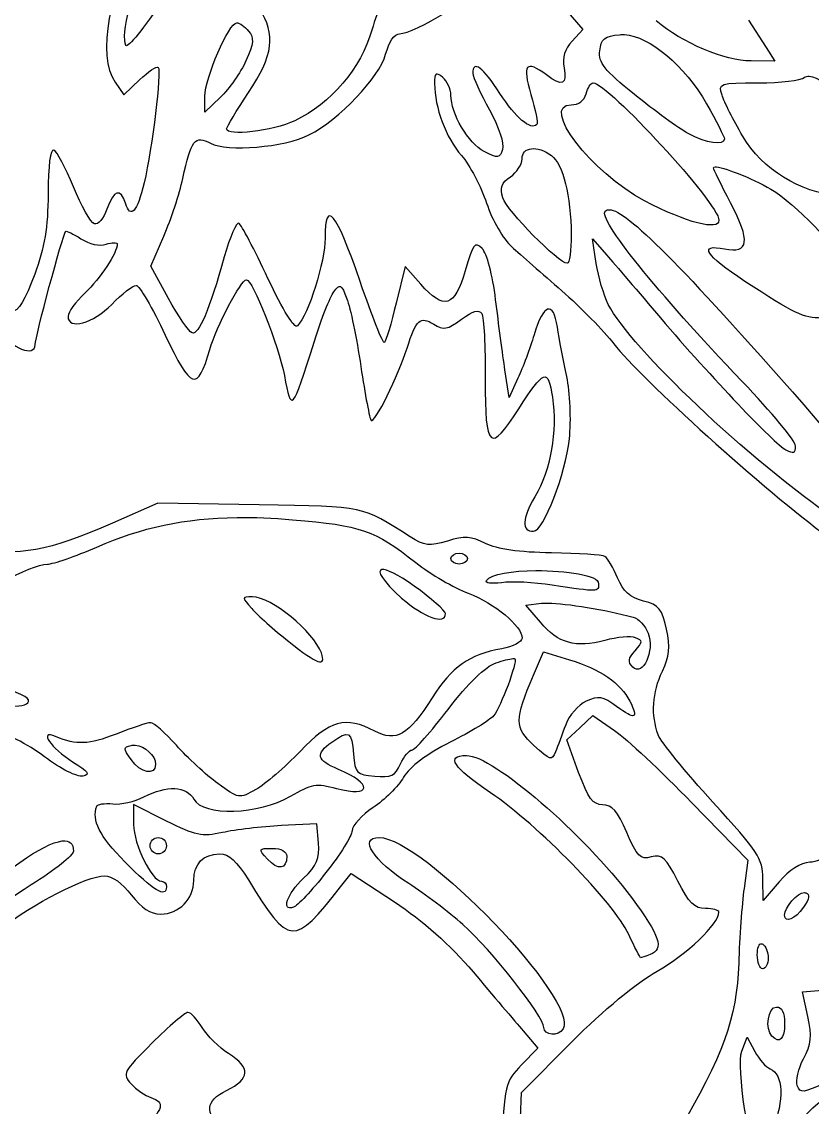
# Model space of a CAD drawing. Extents: x 18 to 597, y 6 to 390.
# Drawn here: x 101.44 to 134.48, y 133.02 to 178.42 of the extents above; entities that cross this region are included whole.
import ezdxf

# ---------------------------------------------------------------- set-up
doc = ezdxf.new("R2010")
doc.units = 0
doc.layers.add('Layer_1', color=7, linetype='CONTINUOUS')

msp = doc.modelspace()

# ---------------------------------------------------------------- linework, layer by layer
at = {"layer": 'Layer_1', "color": 7}
for points in [[(124.176124, 178.913633), (124.898215, 178.091218), (124.443465, 177.602291)], [(131.814866, 178.485889), (132.553493, 177.342669), (132.922809, 176.771059), (131.925108, 176.773263)], [(110.421649, 178.371786), (110.421649, 178.371786)], [(126.631787, 177.875693), (126.631787, 177.875693)], [(105.340548, 175.888564), (105.709311, 175.362152), (106.367461, 175.992743)], [(125.31769, 175.856041), (125.31769, 175.856041)], [(134.357621, 176.134405), (134.357621, 176.134405)], [(109.746963, 175.258525), (109.088259, 174.627383), (109.090466, 175.298762)], [(122.741862, 173.10272), (122.741862, 173.10272)], [(130.41974, 172.341493), (130.41974, 172.341493)], [(126.007261, 170.555004), (126.007261, 170.555004)], [(107.572418, 166.83816), (106.832688, 168.195251), (107.377286, 169.453124)], [(125.454393, 168.309904), (125.301705, 169.339024), (125.89812, 168.652759)], [(118.114961, 167.442291), (117.461219, 168.175408), (117.088048, 166.643579)], [(122.179622, 163.507164), (121.806451, 162.706802), (121.637227, 163.850572)], [(111.368086, 158.208332), (107.130342, 158.282746), (105.236919, 157.44986)], [(110.43543, 157.681923), (110.43543, 157.681923)], [(119.721754, 156.189783), (119.721754, 156.189783)], [(116.494938, 155.502417), (116.494938, 155.502417)], [(122.933686, 155.459973), (122.933686, 155.459973)], [(111.076492, 154.36085), (111.076492, 154.36085)], [(123.115586, 153.299209), (122.508699, 154.017442), (123.167953, 154.095163)], [(123.441906, 154.103983), (123.441906, 154.103983)], [(121.96134, 151.778957), (121.96134, 151.778957)], [(122.833364, 151.094348), (123.243467, 152.058975), (123.243467, 152.058975)], [(123.243467, 152.058975), (124.33377, 151.730452)], [(124.717418, 147.024176), (124.225733, 148.377409), (124.769231, 148.888386), (125.313282, 149.399361), (125.313282, 149.399361)], [(125.313282, 149.399361), (126.217827, 148.77263)], [(106.175638, 148.158577), (106.175638, 148.158577)], [(120.033189, 147.729178), (120.033189, 147.729178)], [(129.454563, 145.748664), (131.786754, 143.351426), (131.629658, 142.167417)], [(107.484223, 144.986331), (106.115556, 145.677555), (106.115556, 144.843566)], [(113.843593, 144.065801), (113.775795, 144.870578), (112.289717, 144.793957)], [(103.130725, 144.152895), (103.130725, 144.152895)], [(107.144673, 144.298968), (107.144673, 144.298968)], [(116.379735, 144.298968), (116.379735, 144.298968)], [(109.710581, 143.612705), (109.710581, 143.612705)], [(111.911034, 143.841457), (111.911034, 143.841457)], [(114.763573, 142.230807), (115.205645, 142.793047), (117.018593, 141.602422)], [(133.100851, 142.451843), (132.431674, 141.669119), (132.421201, 142.584135)], [(134.155327, 141.993232), (134.155327, 141.993232)], [(132.36608, 139.857275), (132.36608, 139.857275)], [(134.299743, 136.815668), (134.081464, 137.839274), (135.747785, 137.990308)], [(132.984545, 137.209788), (132.984545, 137.209788)], [(108.384357, 136.981583), (108.384357, 136.981583)], [(122.393493, 136.217599), (123.007549, 135.494955), (122.320183, 134.781133)], [(122.200018, 130.451887), (122.335064, 133.640668), (124.458346, 135.77773)], [(131.537603, 135.363217), (131.763603, 135.952466), (131.763603, 135.952466)], [(131.763603, 135.952466), (132.081654, 135.350536)]]:
    msp.add_lwpolyline(points, dxfattribs=at)
for points in [[(106.446286, 182.040675), (105.088349, 179.840634), (104.5746, 176.98209), (105.340548, 175.888564)], [(105.793094, 177.423147), (105.557848, 177.803777), (106.09626, 179.989208), (106.697089, 181.093137)], [(117.240733, 180.171506), (116.698214, 179.644524), (116.328817, 178.979154), (116.072158, 178.068067)], [(117.235221, 177.913728), (117.831009, 177.913728), (120.512891, 179.526801), (120.788354, 180.050788)], [(107.334843, 179.333659), (106.55968, 178.165013), (105.865905, 177.305333), (105.793094, 177.423147)], [(110.917742, 175.453103), (111.955397, 177.006999), (112.070961, 177.892088), (111.374702, 178.943399)], [(131.925108, 176.773263), (130.830343, 176.77571), (129.053009, 177.526881), (127.954154, 178.451715)], [(109.090466, 175.298762), (109.092977, 176.054671), (110.096664, 178.371786), (110.421649, 178.371786)], [(110.421649, 178.371786), (110.537808, 178.371789), (110.763183, 178.214981), (110.922153, 178.02342)], [(110.922153, 178.02342), (111.157659, 177.739657), (111.136599, 177.509451), (110.808603, 176.782082)], [(116.072158, 178.068067), (115.623123, 176.474062), (114.35737, 174.982566), (112.853611, 174.275706)], [(116.64928, 177.053281), (116.790577, 177.578), (117.0192, 177.913728), (117.235221, 177.913728)], [(124.443465, 177.602291), (124.12772, 177.262913), (124.026442, 176.921678), (124.111631, 176.484978)], [(125.597708, 177.201558), (125.654991, 177.695336), (125.800632, 177.812639), (126.429493, 177.872939)], [(126.429493, 177.872939), (126.494958, 177.879215), (126.562155, 177.880014), (126.631787, 177.875693)], [(126.631787, 177.875693), (127.676272, 177.810892), (129.156466, 176.580731), (130.066409, 174.983469)], [(127.048508, 175.372075), (125.785375, 176.394848), (125.540036, 176.704417), (125.597708, 177.201558)], [(110.808603, 176.782082), (110.587197, 176.291092), (110.109327, 175.605698), (109.746963, 175.258525)], [(113.44341, 173.678191), (114.704721, 174.313132), (116.388749, 176.085733), (116.64928, 177.053281)], [(121.423354, 175.418926), (120.721216, 176.513116), (120.28884, 176.83468), (120.297222, 176.256223)], [(123.366939, 176.191733), (122.513542, 176.837214), (122.349616, 176.629967), (122.722019, 175.375933)], [(106.367461, 175.992743), (106.729332, 176.339459), (107.077552, 176.570847), (107.141368, 176.507026)], [(107.141368, 176.507026), (107.287218, 176.361176), (106.893284, 173.129616), (106.55322, 171.681689)], [(119.035491, 176.084796), (118.746956, 176.324264), (118.692608, 176.283173), (118.693737, 175.826828)], [(120.297222, 176.256223), (120.2995, 176.099008), (120.609326, 175.411631), (120.985689, 174.728805)], [(124.111631, 176.484978), (124.248881, 175.781413), (124.02568, 175.693495), (123.366939, 176.191733)], [(118.693737, 175.826828), (118.69608, 174.830397), (119.168601, 173.564354), (119.81546, 172.819947)], [(119.378346, 175.34782), (119.378346, 175.596393), (119.224148, 175.928222), (119.035491, 176.084796)], [(125.029406, 175.398533), (125.095186, 175.650075), (125.224777, 175.856041), (125.31769, 175.856041)], [(125.31769, 175.856041), (125.937989, 175.856041), (130.583452, 170.792889), (130.583452, 170.116786)], [(130.710782, 175.341758), (130.556988, 175.843013), (130.596191, 175.856041), (132.237647, 175.856041)], [(132.237647, 175.856041), (133.164255, 175.856041), (134.023693, 175.95759), (134.147608, 176.081488)], [(134.147608, 176.081488), (134.193737, 176.127617), (134.264962, 176.144328), (134.357621, 176.134405)], [(134.357621, 176.134405), (135.006247, 176.064941), (136.711272, 174.686359), (138.301566, 172.896565)], [(110.002726, 173.940567), (110.002726, 174.019048), (110.414655, 174.699708), (110.917742, 175.453103)], [(120.766857, 172.989171), (120.102317, 173.332802), (119.378346, 174.562207), (119.378346, 175.34782)], [(122.971168, 174.113098), (122.717622, 173.859544), (122.077587, 174.399399), (121.423354, 175.418926)], [(122.722019, 175.375933), (122.912454, 174.734681), (123.024609, 174.16654), (122.971168, 174.113098)], [(124.40598, 174.941576), (124.717212, 174.941576), (124.955483, 175.115865), (125.029406, 175.398533)], [(129.290298, 173.741028), (128.893483, 173.960947), (127.884696, 174.69499), (127.048508, 175.372075)], [(131.573434, 173.637399), (131.185734, 174.291776), (130.797599, 175.058771), (130.710782, 175.341758)], [(127.473493, 170.927075), (125.242526, 172.101506), (123.072319, 174.941576), (124.40598, 174.941576)], [(130.066409, 174.983469), (130.473614, 174.268699), (130.807756, 173.606605), (130.80945, 173.512275)], [(120.985689, 174.728805), (121.382683, 174.008546), (121.614901, 173.313498), (121.53856, 173.072954)], [(112.853611, 174.275706), (111.915928, 173.834934), (110.002726, 173.609995), (110.002726, 173.940567)], [(108.167729, 171.85422), (108.517142, 173.475366), (108.679039, 173.682029), (109.325833, 173.335886)], [(109.325833, 173.335886), (110.022036, 172.96328), (112.419251, 173.162641), (113.44341, 173.678191)], [(130.80945, 173.512275), (130.814473, 173.211065), (130.035111, 173.328292), (129.290298, 173.741028)], [(135.580216, 171.151419), (133.947721, 171.270742), (132.41051, 172.224549), (131.573434, 173.637399)], [(102.776294, 173.043191), (102.632084, 173.091259), (102.541513, 172.404694), (102.537618, 171.22969)], [(103.59981, 171.511362), (103.274306, 172.311612), (102.903946, 173.000635), (102.776294, 173.043191)], [(121.53856, 173.072954), (121.418627, 172.69509), (121.35047, 172.687365), (120.766857, 172.989171)], [(122.351602, 172.682694), (122.351602, 172.933505), (122.509571, 173.076685), (122.741862, 173.10272)], [(122.741862, 173.10272), (122.974154, 173.128755), (123.280647, 173.037419), (123.578056, 172.819947)], [(119.81546, 172.819947), (120.167665, 172.41462), (120.641429, 171.518344), (120.868282, 170.828407)], [(121.863776, 171.929184), (122.132014, 172.107277), (122.351602, 172.446497), (122.351602, 172.682694)], [(123.578056, 172.819947), (124.062874, 172.465434), (124.396438, 171.127895), (124.403776, 169.510452)], [(130.355247, 172.29905), (130.355247, 172.324379), (130.378031, 172.33794), (130.41974, 172.341493)], [(131.070175, 170.839981), (130.676966, 171.590127), (130.355247, 172.246774), (130.355247, 172.29905)], [(130.41974, 172.341493), (130.711694, 172.366354), (131.930933, 171.892839), (132.753035, 171.411041)], [(106.55322, 171.681689), (106.264038, 170.45041), (105.987746, 170.145965), (105.773251, 170.821792)], [(107.377286, 169.453124), (107.676676, 170.144867), (108.032186, 171.225358), (108.167729, 171.85422)], [(121.550687, 171.043932), (121.414204, 171.482327), (121.483064, 171.676383), (121.863776, 171.929184)], [(102.537618, 171.22969), (102.5329, 169.803029), (102.395601, 168.974244), (101.978686, 167.855151)], [(104.472382, 169.962447), (104.318113, 170.013851), (103.925311, 170.711112), (103.59981, 171.511362)], [(105.773251, 170.821792), (105.564178, 171.480515), (105.283612, 171.391384), (104.999344, 170.575951)], [(132.753035, 171.411041), (133.777917, 170.810424), (135.614393, 168.901193), (135.614393, 168.436684)], [(115.580473, 167.556393), (114.582682, 170.473879), (114.119203, 171.047829), (114.119203, 169.366033)], [(120.868282, 170.828407), (121.100311, 170.122738), (121.562063, 169.32241), (121.924408, 168.998924)], [(124.23786, 168.311007), (123.875969, 168.313982), (121.716983, 170.50977), (121.550687, 171.043932)], [(130.583452, 170.116786), (130.583452, 169.65285), (129.218267, 170.008577), (127.473493, 170.927075)], [(130.821024, 168.914037), (131.840582, 168.710126), (131.909253, 169.239278), (131.070175, 170.839981)], [(104.999344, 170.575951), (104.86386, 170.187294), (104.626647, 169.911018), (104.472382, 169.962447)], [(131.555795, 163.370465), (127.977971, 167.109994), (125.513567, 170.175957), (125.830872, 170.493268)], [(125.830872, 170.493268), (125.874424, 170.536821), (125.932607, 170.557922), (126.007261, 170.555004)], [(126.007261, 170.555004), (126.728914, 170.526779), (128.975279, 168.257515), (134.128315, 162.398672)], [(110.515908, 169.990009), (110.413794, 170.053123), (110.138089, 169.417928), (109.902955, 168.578345)], [(111.72858, 167.678762), (111.163978, 168.886966), (110.618022, 169.926919), (110.515908, 169.990009)], [(101.997978, 164.920483), (101.9965, 165.21449), (103.149502, 169.492525), (103.270733, 169.642743)], [(103.270733, 169.642743), (103.304224, 169.684224), (103.592616, 169.547067), (103.911798, 169.337921)], [(114.119203, 169.366033), (114.119203, 168.385223), (113.418964, 166.161369), (112.963302, 165.69494)], [(124.403776, 169.510452), (124.406776, 168.850153), (124.332187, 168.311007), (124.23786, 168.311007)], [(103.911798, 169.337921), (104.257238, 169.111635), (104.681855, 169.017892), (104.960759, 169.106411)], [(105.429293, 169.114127), (105.429293, 168.753599), (104.716634, 167.673817), (104.077714, 167.066362)], [(104.960759, 169.106411), (105.218459, 169.188128), (105.429293, 169.191741), (105.429293, 169.114127)], [(120.683624, 168.932226), (120.378931, 169.236913), (120.299082, 169.132119), (119.967595, 167.991853)], [(121.246965, 166.791305), (121.120879, 167.817372), (120.879306, 168.73655), (120.683624, 168.932226)], [(121.924408, 168.998924), (122.278671, 168.682688), (123.216924, 167.857877), (124.009105, 167.166133)], [(131.669897, 167.556943), (129.999534, 168.656986), (129.69831, 169.138573), (130.821024, 168.914037)], [(109.902955, 168.578345), (109.281445, 166.359167), (108.835929, 165.306667), (108.557438, 165.399487)], [(125.89812, 168.652759), (126.226254, 168.275444), (127.234434, 167.096057), (128.138812, 166.031733)], [(101.978686, 167.855151), (101.182116, 165.71699), (100.818902, 165.781116), (100.176211, 168.172651)], [(119.967595, 167.991853), (119.52467, 166.468234), (119.095974, 166.341263), (118.114961, 167.442291)], [(125.957652, 166.595624), (125.764612, 166.972481), (125.538394, 167.743932), (125.454393, 168.309904)], [(109.299925, 164.704955), (109.584309, 165.675774), (110.60246, 167.623641), (110.825689, 167.623641)], [(110.825689, 167.623641), (111.08944, 167.623641), (112.171457, 164.900569), (112.415947, 163.621817)], [(112.963302, 165.69494), (112.836525, 165.565166), (112.353087, 166.342358), (111.72858, 167.678762)], [(116.603529, 165.000958), (116.542428, 164.939857), (116.082024, 166.089899), (115.580473, 167.556393)], [(134.887341, 166.022913), (134.098123, 166.022913), (133.740045, 166.193604), (131.669897, 167.556943)], [(105.200537, 166.594523), (105.627195, 167.034725), (106.084988, 167.392467), (106.217531, 167.389927)], [(106.217531, 167.389927), (106.350074, 167.387322), (106.898942, 166.451693), (107.437369, 165.310192)], [(113.668858, 165.06049), (113.959448, 165.977662), (114.326312, 166.903954), (114.484105, 167.118728)], [(114.484105, 167.118728), (114.743346, 167.471596), (114.796054, 167.443961), (115.02981, 166.831545)], [(124.009105, 167.166133), (124.801286, 166.474392), (125.780295, 165.477205), (126.184753, 164.949695)], [(104.077714, 167.066362), (103.68917, 166.696961), (103.371055, 166.259695), (103.371055, 166.094569)], [(108.557438, 165.399487), (108.422759, 165.444377), (107.979351, 166.091764), (107.572418, 166.83816)], [(115.02981, 166.831545), (115.172089, 166.458757), (115.433966, 165.184143), (115.611893, 163.998849)], [(117.088048, 166.643579), (116.882669, 165.801163), (116.66463, 165.062062), (116.603529, 165.000958)], [(121.637227, 163.850572), (121.54423, 164.479431), (121.368473, 165.802534), (121.246965, 166.791305)], [(123.831615, 165.637062), (123.657611, 166.765874), (123.23986, 166.631201), (122.852104, 165.320662)], [(103.371055, 166.094569), (103.371055, 165.508244), (104.42737, 165.796814), (105.200537, 166.594523)], [(119.81491, 165.971097), (120.302754, 166.331766), (120.545092, 166.399059), (120.663781, 166.207018)], [(120.663781, 166.207018), (120.755128, 166.059224), (120.822785, 164.825549), (120.814262, 163.465274)], [(135.5725, 157.514904), (131.762627, 160.152996), (126.910544, 164.73535), (125.957652, 166.595624)], [(117.545556, 164.765037), (117.924315, 165.969996), (118.089014, 166.117872), (118.656806, 165.763288)], [(118.656806, 165.763288), (119.067159, 165.507011), (119.225788, 165.535541), (119.81491, 165.971097)], [(128.138812, 166.031733), (130.264744, 163.529864), (132.875079, 160.780232), (133.384727, 160.505799)], [(100.477726, 165.521305), (100.993716, 164.753757), (102.000829, 164.355632), (101.997978, 164.920483)], [(107.437369, 165.310192), (108.520095, 163.014721), (108.77997, 162.929933), (109.299925, 164.704955)], [(122.852104, 165.320662), (122.687314, 164.7637), (122.384845, 163.947366), (122.179622, 163.507164)], [(124.221325, 163.576066), (124.080826, 164.230057), (123.905563, 165.157349), (123.831615, 165.637062)], [(112.415947, 163.621817), (112.715274, 162.056235), (112.717772, 162.058645), (113.668858, 165.06049)], [(126.184753, 164.949695), (127.288781, 163.50975), (132.592614, 158.72205), (135.111132, 156.892031)], [(116.040738, 161.737764), (116.181195, 161.59731), (117.183919, 163.614527), (117.545556, 164.765037)], [(115.611893, 163.998849), (115.789823, 162.813578), (115.982694, 161.795825), (116.040738, 161.737764)], [(122.211042, 162.224487), (123.270693, 163.88099), (123.436532, 163.937963), (123.620499, 162.71121)], [(120.814262, 163.465274), (120.7959, 160.537428), (121.010104, 160.347108), (122.211042, 162.224487)], [(124.328259, 160.966064), (124.412285, 161.769974), (124.365839, 162.903373), (124.221325, 163.576066)], [(133.78491, 160.665099), (133.78491, 160.871274), (132.782067, 162.088761), (131.555795, 163.370465)], [(123.620499, 162.71121), (123.835445, 161.277826), (123.553942, 159.688401), (122.882973, 158.543471)], [(134.128315, 162.398672), (135.819111, 160.476312), (137.346899, 158.113723), (137.884298, 156.590516)], [(122.835018, 157.104248), (123.245056, 157.104248), (124.176434, 159.513472), (124.328259, 160.966064)], [(133.384727, 160.505799), (133.690747, 160.341015), (133.78491, 160.378432), (133.78491, 160.665099)], [(122.882973, 158.543471), (122.345535, 157.62639), (122.328376, 157.104248), (122.835018, 157.104248)], [(117.672886, 156.873842), (115.613973, 158.17985), (115.850614, 158.129714), (111.368086, 158.208332)], [(104.576564, 156.446097), (106.434475, 157.261542), (108.254055, 157.654686), (110.43543, 157.681923)], [(110.43543, 157.681923), (111.162555, 157.691002), (111.929824, 157.659529), (112.752186, 157.589317)], [(112.752186, 157.589317), (115.659219, 157.341137), (116.159339, 157.167164), (117.911564, 155.794009)], [(105.236919, 157.44986), (102.555029, 156.270693), (101.227328, 156.028053), (99.59964, 156.418538)], [(119.232827, 156.697453), (118.484819, 156.467888), (118.274956, 156.49193), (117.672886, 156.873842)], [(120.824185, 156.596581), (120.223099, 156.89923), (119.947236, 156.916708), (119.232827, 156.697453)], [(102.507852, 155.732826), (102.752051, 155.732826), (103.682811, 156.053828), (104.576564, 156.446097)], [(119.378346, 155.961581), (119.378346, 156.087353), (119.533097, 156.189783), (119.721754, 156.189783)], [(119.721754, 156.189783), (119.910411, 156.189783), (120.064609, 156.087353), (120.064609, 155.961581)], [(123.585772, 156.203011), (122.223253, 156.221601), (121.311007, 156.35144), (120.824185, 156.596581)], [(125.818745, 156.05253), (125.709773, 156.119874), (124.704977, 156.187686), (123.585772, 156.203011)], [(98.745257, 153.660807), (99.453404, 154.419392), (101.838627, 155.732826), (102.507852, 155.732826)], [(117.911564, 155.794009), (118.52982, 155.309518), (119.515596, 154.732345), (120.102091, 154.511331)], [(119.721754, 155.732826), (119.533097, 155.732826), (119.378346, 155.835809), (119.378346, 155.961581)], [(120.064609, 155.961581), (120.064609, 155.835811), (119.910411, 155.732826), (119.721754, 155.732826)], [(126.340746, 155.156254), (126.162875, 155.581955), (125.927722, 155.985183), (125.818745, 156.05253)], [(116.494938, 155.502417), (116.262802, 155.467729), (116.500803, 155.037707), (117.3157, 154.314549)], [(117.838801, 154.816704), (117.140208, 155.316954), (116.67549, 155.529397), (116.494938, 155.502417)], [(120.867729, 155.051524), (121.036529, 155.324648), (121.954536, 155.453897), (122.933686, 155.459973)], [(122.933686, 155.459973), (124.192589, 155.467788), (125.553061, 155.271785), (125.553061, 154.914271)], [(119.150144, 153.66191), (119.150144, 153.780751), (118.559874, 154.300356), (117.838801, 154.816704)], [(121.488951, 154.955611), (121.074002, 154.894324), (120.797038, 154.937142), (120.867729, 155.051524)], [(123.608925, 154.855289), (122.854297, 154.971066), (121.900529, 155.01639), (121.488951, 154.955611)], [(125.553061, 154.914271), (125.553061, 154.556097), (125.560384, 154.55586), (123.608925, 154.855289)], [(127.423333, 154.186115), (126.864237, 154.330661), (126.57886, 154.586371), (126.340746, 155.156254)], [(111.076492, 154.36085), (110.624736, 154.36085), (110.624662, 154.353597), (111.053894, 153.870269)], [(113.962104, 152.016532), (113.63925, 152.922203), (111.868565, 154.36085), (111.076492, 154.36085)], [(120.102091, 154.511331), (121.204327, 154.095965), (122.351602, 153.141532), (122.351602, 152.639955)], [(117.3157, 154.314549), (118.233108, 153.50042), (119.150144, 153.174007), (119.150144, 153.66191)], [(123.167953, 154.095163), (123.239169, 154.103523), (123.3318, 154.106277), (123.441906, 154.103983)], [(123.441906, 154.103983), (124.212646, 154.087939), (125.841071, 153.824981), (126.995039, 153.516941)], [(128.389614, 153.017537), (128.21018, 153.860092), (128.08149, 154.015935), (127.423333, 154.186115)], [(111.053894, 153.870269), (111.293487, 153.600498), (111.987485, 152.982604), (112.596193, 152.497743)], [(126.995039, 153.516941), (127.222343, 153.456272), (127.505525, 153.151618), (127.623976, 152.840048)], [(125.813786, 152.540187), (124.596085, 152.212287), (123.858488, 152.419588), (123.115586, 153.299209)], [(128.218187, 151.251444), (128.512858, 151.869373), (128.550774, 152.260781), (128.389614, 153.017537)], [(122.351602, 152.639955), (122.351602, 152.482444), (121.968926, 152.281674), (121.501628, 152.194024)], [(127.094257, 152.65594), (126.901665, 152.729849), (126.325339, 152.677939), (125.813786, 152.540187)], [(127.623976, 152.840048), (127.905098, 152.100648), (127.401853, 151.002268), (126.976849, 151.427283)], [(127.073313, 152.111892), (127.402731, 152.475874), (127.405158, 152.536639), (127.094257, 152.65594)], [(112.596193, 152.497743), (113.806585, 151.533672), (114.181272, 151.401716), (113.962104, 152.016532)], [(121.501628, 152.194024), (120.115751, 151.934019), (119.433808, 151.452454), (118.595069, 150.141298)], [(126.976849, 151.427283), (126.76317, 151.640959), (126.784605, 151.792865), (127.073313, 152.111892)], [(122.047881, 151.767383), (122.170165, 151.64511), (121.465611, 149.754303), (121.160977, 149.387234)], [(121.265157, 151.602018), (121.555242, 151.703138), (121.825628, 151.770191), (121.96134, 151.778957)], [(121.96134, 151.778957), (122.00658, 151.781881), (122.036922, 151.778342), (122.047881, 151.767383)], [(124.33377, 151.730452), (125.614422, 151.345043), (126.474155, 150.755619), (126.856132, 150.001287)], [(119.259835, 149.657329), (120.100835, 150.755315), (120.81085, 151.443638), (121.265157, 151.602018)], [(128.043452, 148.595691), (127.734788, 149.407534), (127.798017, 150.370335), (128.218187, 151.251444)], [(122.8499, 148.148103), (122.030942, 148.913137), (122.029116, 149.202426), (122.833364, 151.094348)], [(101.71741, 150.060819), (101.667214, 150.211402), (100.932793, 150.503519), (100.08526, 150.710151)], [(99.255131, 150.130274), (100.444038, 149.71079), (101.847311, 149.671133), (101.71741, 150.060819)], [(118.595069, 150.141298), (117.587522, 148.566249), (117.096935, 148.282464), (116.190669, 148.751133)], [(125.036572, 149.999636), (124.708593, 149.850197), (124.321031, 149.406493), (124.17502, 149.014063)], [(126.297202, 149.780251), (125.728484, 150.200717), (125.547388, 150.232382), (125.036572, 149.999636)], [(126.856132, 150.001287), (127.231354, 149.260288), (127.081046, 149.200719), (126.297202, 149.780251)], [(116.190669, 148.751133), (114.96031, 149.387378), (114.329128, 149.215217), (113.073547, 147.900609)], [(117.748953, 147.957934), (117.8641, 147.957934), (118.543843, 148.722527), (119.259835, 149.657329)], [(121.160977, 149.387234), (121.012687, 149.208548), (120.198188, 148.713214), (119.350784, 148.286457)], [(106.826623, 149.101154), (106.696307, 149.101154), (106.048548, 148.887912), (105.386849, 148.627108)], [(107.904249, 148.153615), (107.441808, 148.674651), (106.956942, 149.101154), (106.826623, 149.101154)], [(124.17502, 149.014063), (124.029004, 148.621607), (123.838143, 148.110362), (123.751137, 147.877455)], [(102.388238, 147.678469), (101.709863, 148.193194), (100.707788, 148.699868), (100.055494, 148.858067)], [(102.854015, 148.525135), (102.115981, 148.835196), (102.667204, 148.014762), (103.563428, 147.469006)], [(105.386849, 148.627108), (104.2349, 148.173052), (103.740517, 148.152737), (102.854015, 148.525135)], [(114.398668, 148.287561), (115.128054, 148.798442), (115.226682, 148.74392), (115.305967, 147.785953)], [(126.217827, 148.77263), (126.715173, 148.427972), (128.171708, 147.067206), (129.454563, 145.748664)], [(130.328789, 145.779531), (129.183802, 147.033907), (128.155423, 148.301181), (128.043452, 148.595691)], [(106.007518, 147.557751), (105.678247, 148.025461), (105.678385, 148.078973), (106.005864, 148.148103)], [(106.005864, 148.148103), (106.060697, 148.15968), (106.117641, 148.162906), (106.175638, 148.158577)], [(106.175638, 148.158577), (106.581612, 148.128263), (107.03002, 147.735303), (107.03002, 147.358211)], [(109.631206, 146.556745), (109.143763, 146.913867), (108.366693, 147.632554), (107.904249, 148.153615)], [(114.675378, 147.149302), (113.76082, 147.531442), (113.696358, 147.795633), (114.398668, 148.287561)], [(119.350784, 148.286457), (118.365129, 147.790096), (117.662077, 147.260359), (117.399483, 146.815814)], [(123.751137, 147.877455), (123.606806, 147.491039), (123.528102, 147.514582), (122.8499, 148.148103)], [(103.988966, 146.86763), (103.7553, 146.815721), (103.063229, 147.166326), (102.388238, 147.678469)], [(107.03002, 147.358211), (107.03002, 146.866789), (106.40859, 146.988052), (106.007518, 147.557751)], [(113.073547, 147.900609), (112.442896, 147.240307), (111.609519, 146.521617), (111.222014, 146.303736)], [(115.305967, 147.785953), (115.372363, 146.983739), (115.429264, 146.923987), (116.192323, 146.859914)], [(117.273807, 147.374747), (117.419905, 147.695396), (117.633809, 147.957934), (117.748953, 147.957934)], [(121.029786, 146.16924), (119.453271, 147.234982), (119.137642, 147.729178), (120.033189, 147.729178)], [(120.033189, 147.729178), (121.143649, 147.729178), (124.952348, 144.443996), (126.921175, 141.78818)], [(103.563428, 147.469006), (104.222076, 147.067954), (104.312844, 146.939594), (103.988966, 146.86763)], [(114.598758, 146.351141), (116.073166, 145.954113), (116.129579, 146.541711), (114.675378, 147.149302)], [(116.192323, 146.859914), (116.877965, 146.802355), (117.050524, 146.884696), (117.273807, 147.374747)], [(117.399483, 146.815814), (117.173722, 146.433651), (116.600399, 145.863876), (116.125625, 145.549675)], [(125.717873, 145.67094), (125.305543, 145.671101), (125.116745, 145.926329), (124.717418, 147.024176)], [(106.543297, 145.998363), (107.500296, 146.49324), (108.334076, 146.45405), (108.630751, 145.899695)], [(111.222014, 146.303736), (110.527558, 145.913273), (110.50476, 145.916728), (109.631206, 146.556745)], [(112.668953, 146.023168), (113.561608, 146.546286), (113.753166, 146.578832), (114.598758, 146.351141)], [(104.571602, 145.605346), (104.603045, 145.694991), (104.903846, 145.739805), (105.239673, 145.704564)], [(105.239673, 145.704564), (105.575498, 145.669348), (106.162181, 145.80129), (106.543297, 145.998363)], [(108.630751, 145.899695), (109.015516, 145.180763), (111.353501, 145.252258), (112.668953, 146.023168)], [(126.810381, 140.242574), (126.173893, 141.591441), (123.02328, 144.821654), (121.029786, 146.16924)], [(132.421201, 142.584135), (132.411552, 143.41148), (132.211798, 143.716602), (130.328789, 145.779531)], [(105.752855, 143.28032), (104.669604, 144.389852), (104.359284, 144.999723), (104.571602, 145.605346)], [(116.125625, 145.549675), (115.650851, 145.235497), (115.256079, 144.799506), (115.248092, 144.58119)], [(126.724943, 144.511735), (126.339597, 145.40748), (126.110495, 145.670782), (125.717873, 145.67094)], [(106.115556, 144.843566), (106.115556, 144.017409), (106.873161, 142.469482), (107.277518, 142.469482)], [(109.827991, 144.506223), (108.964228, 144.319556), (108.69685, 144.374214), (107.484223, 144.986331)], [(112.289717, 144.793957), (111.472204, 144.75172), (110.364276, 144.622115), (109.827991, 144.506223)], [(115.248092, 144.58119), (115.240099, 144.362874), (114.748333, 143.574681), (114.155581, 142.829425)], [(127.755165, 143.485372), (127.290816, 143.368839), (127.160867, 143.498382), (126.724943, 144.511735)], [(136.076862, 144.736079), (135.518155, 143.792884), (134.933145, 143.285383), (134.376363, 143.261028)], [(94.686106, 136.082), (96.265057, 139.198044), (101.525369, 143.986438), (103.130725, 144.152895)], [(103.130725, 144.152895), (103.428013, 144.183719), (103.59981, 144.056282), (103.59981, 143.730112)], [(106.801268, 143.95611), (106.801268, 144.144767), (106.956016, 144.298968), (107.144673, 144.298968)], [(107.144673, 143.612705), (106.956016, 143.612705), (106.801268, 143.767453), (106.801268, 143.95611)], [(107.144673, 144.298968), (107.33333, 144.298968), (107.487531, 144.144767), (107.487531, 143.95611)], [(107.487531, 143.95611), (107.487531, 143.767453), (107.33333, 143.612705), (107.144673, 143.612705)], [(113.215208, 142.594058), (113.775767, 143.131104), (113.898161, 143.418443), (113.843593, 144.065801)], [(117.621073, 142.369163), (116.122227, 143.332207), (115.500297, 144.298968), (116.379735, 144.298968)], [(116.379735, 144.298968), (118.199061, 144.298968), (124.777367, 137.445545), (124.064779, 136.292566)], [(103.59981, 143.730112), (103.59981, 143.557827), (102.803534, 142.920397), (101.830409, 142.314039)], [(108.630751, 142.499248), (108.630751, 143.207753), (109.023791, 143.612705), (109.710581, 143.612705)], [(109.710581, 143.612705), (110.097711, 143.612705), (110.422899, 143.318736), (110.910576, 142.52681)], [(111.713145, 143.389461), (111.315514, 143.828831), (111.320803, 143.841457), (111.911034, 143.841457)], [(112.518472, 143.51183), (112.518472, 142.966026), (112.147353, 142.909655), (111.713145, 143.389461)], [(111.911034, 143.841457), (112.287205, 143.841457), (112.518472, 143.715992), (112.518472, 143.51183)], [(128.866965, 142.472239), (128.366568, 143.459701), (128.212796, 143.600236), (127.755165, 143.485372)], [(107.487531, 142.240729), (107.487531, 141.739201), (106.932335, 142.072226), (105.752855, 143.28032)], [(134.376363, 143.261028), (133.989459, 143.244083), (133.52758, 142.95095), (133.100851, 142.451843)], [(100.576944, 140.486761), (101.823235, 141.498352), (104.169636, 142.698008), (104.902881, 142.698237)], [(104.902881, 142.698237), (105.209007, 142.69835), (105.644719, 142.385086), (106.016338, 141.897872)], [(112.797937, 141.381385), (112.270292, 141.205488), (112.518611, 141.92667), (113.215208, 142.594058)], [(114.155581, 142.829425), (113.562827, 142.084172), (112.951822, 141.432679), (112.797937, 141.381385)], [(101.830409, 142.314039), (98.716818, 140.373979), (96.428749, 137.655962), (94.524601, 133.636259)], [(107.250507, 141.097509), (108.006275, 141.097509), (108.630751, 141.731903), (108.630751, 142.499248)], [(107.277518, 142.469482), (107.393032, 142.469482), (107.487531, 142.366502), (107.487531, 142.240729)], [(110.910576, 142.52681), (112.623445, 139.74534), (112.796947, 139.731658), (114.763573, 142.230807)], [(119.882158, 140.656537), (119.290646, 141.179517), (118.27337, 141.950069), (117.621073, 142.369163)], [(130.0157, 141.326262), (129.5638, 141.326262), (129.329273, 141.559916), (128.866965, 142.472239)], [(131.629658, 142.167417), (131.543143, 141.516149), (131.443118, 140.108329), (131.407518, 139.039271)], [(106.016338, 141.897872), (106.450878, 141.32815), (106.806732, 141.097509), (107.250507, 141.097509)], [(126.921175, 141.78818), (128.128528, 140.159555), (128.301665, 139.635262), (127.706659, 139.40693)], [(133.327953, 141.053962), (133.32795, 141.397596), (133.870305, 141.99256), (134.155327, 141.993232)], [(134.208794, 141.984966), (134.401185, 141.920845), (134.375644, 141.748432), (134.118945, 141.381936)], [(134.155327, 141.993232), (134.174326, 141.993277), (134.19232, 141.990455), (134.208794, 141.984966)], [(117.018593, 141.602422), (118.203497, 140.824516), (119.342213, 139.810776), (120.305491, 138.67602)], [(130.583452, 141.176331), (130.583452, 141.258794), (130.32801, 141.326262), (130.0157, 141.326262)], [(134.118945, 141.381936), (133.763975, 140.875144), (133.327953, 140.69453), (133.327953, 141.053962)], [(128.005417, 138.713502), (129.2313, 139.401701), (130.583452, 140.693576), (130.583452, 141.176331)], [(123.263863, 136.352648), (123.260327, 136.812171), (121.053036, 139.621301), (119.882158, 140.656537)], [(127.306476, 139.270781), (127.285321, 139.27222), (127.061925, 139.709487), (126.810381, 140.242574)], [(132.18418, 139.395907), (132.18418, 139.686319), (132.26025, 139.869659), (132.36608, 139.857275)], [(132.36608, 139.857275), (132.381199, 139.855506), (132.396721, 139.849652), (132.412935, 139.839636)], [(132.412935, 139.839636), (132.538707, 139.76191), (132.641687, 139.498356), (132.641687, 139.254245)], [(127.706659, 139.40693), (127.507718, 139.330575), (127.327643, 139.268523), (127.306476, 139.270781)], [(132.412935, 138.810516), (132.287165, 138.810516), (132.18418, 139.074069), (132.18418, 139.395907)], [(131.407518, 139.039271), (131.331106, 136.74481), (130.76877, 135.187945), (128.831687, 131.906545)], [(132.641687, 139.254245), (132.641687, 139.010112), (132.538707, 138.810516), (132.412935, 138.810516)], [(120.305491, 138.67602), (121.11611, 137.721093), (122.055766, 136.614968), (122.393493, 136.217599)], [(124.458346, 135.77773), (125.72945, 137.056965), (127.153049, 138.235022), (128.005417, 138.713502)], [(132.794375, 135.990498), (132.495033, 136.289834), (132.63843, 137.209788), (132.984545, 137.209788)], [(132.984545, 137.209788), (133.213221, 137.209788), (133.327953, 136.981428), (133.327953, 136.524076)], [(108.384357, 136.981583), (108.262962, 136.981583), (107.590556, 136.408274), (106.890013, 135.707725)], [(108.982978, 136.352648), (108.775082, 136.69852), (108.505755, 136.981583), (108.384357, 136.981583)], [(134.115638, 135.044613), (134.443659, 135.653714), (134.477735, 135.981139), (134.299743, 136.815668)], [(110.082101, 135.261792), (109.685475, 135.515944), (109.190872, 136.006776), (108.982978, 136.352648)], [(124.064779, 136.292566), (123.864553, 135.968578), (123.266403, 136.013524), (123.263863, 136.352648)], [(133.327953, 136.524076), (133.32795, 135.868417), (133.122199, 135.662668), (132.794375, 135.990498)], [(106.890013, 135.707725), (105.667429, 134.485158), (105.631956, 134.416449), (106.010273, 133.998407)], [(132.196307, 131.035624), (131.8671, 131.035624), (131.301831, 134.749248), (131.537603, 135.363217)], [(132.081654, 135.350536), (132.256434, 135.019577), (132.543042, 134.693723), (132.718858, 134.626241)], [(110.002726, 133.720593), (110.993905, 134.218901), (111.016875, 134.662845), (110.082101, 135.261792)], [(133.856566, 133.923993), (133.777778, 134.129299), (133.894308, 134.633638), (134.115638, 135.044613)], [(122.320183, 134.781133), (121.654166, 134.089734), (121.627542, 133.977246), (121.464697, 131.185554)], [(132.718858, 134.626241), (133.27301, 134.413595), (133.319799, 133.281475), (132.822487, 132.122069)], [(106.010273, 133.998407), (106.22705, 133.758871), (106.596629, 133.501919), (106.831584, 133.427347)], [(135.035617, 134.054081), (134.104908, 133.601896), (133.985251, 133.588643), (133.856566, 133.923993)], [(109.878701, 132.146324), (109.059828, 132.790434), (109.097036, 133.265256), (110.002726, 133.720593)], [(132.554046, 129.809721), (133.507644, 132.190898), (134.596988, 133.478141), (135.830468, 133.680907)], [(106.831584, 133.427347), (107.441492, 133.233774), (107.364643, 132.935058), (106.492034, 132.106635)]]:
    msp.add_open_spline(points, degree=3, dxfattribs=at)

doc.saveas('drawing.dxf')
